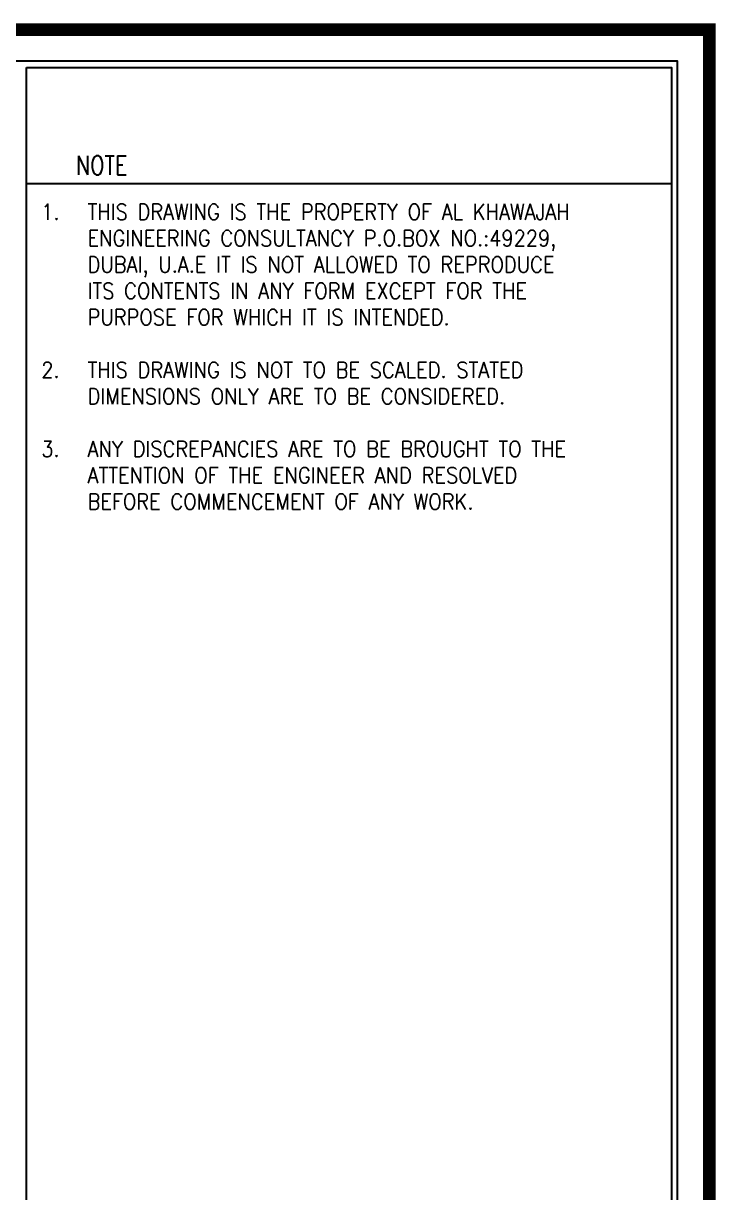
# Model space of a CAD drawing. Extents: x 5706208 to 5786773, y -2031603 to -1909573.
# Drawn here: x 5775786 to 5786773, y -1993134 to -1974573 of the extents above; entities that cross this region are included whole.
import ezdxf

# ---------------------------------------------------------------- set-up
doc = ezdxf.new("R2010")
doc.units = 0
doc.header["$LTSCALE"] = 1000
doc.header["$MEASUREMENT"] = 0
doc.layers.get('0').update_dxf_attribs({"linetype": 'CONTINUOUS'})
doc.styles.add('ROMANS', font='romans.shx', dxfattribs={"width": 0.9})

# ---------------------------------------------------------------- blocks, each defined once
blk = doc.blocks.new('TLB-A1MM-DB')
at = {"color": 3, "linetype": 'Continuous'}
blk.add_line((35357.47, 19064.04), (35357.47, 19618.46), dxfattribs=at)
at = {"color": 7, "linetype": 'Continuous', "const_width": 2}
blk.add_lwpolyline([(34664.47, 19058.04), (35465.47, 19058.04), (35465.47, 19624.46), (34664.47, 19624.46)], close=True, dxfattribs=at)
at = {"color": 3, "linetype": 'Continuous'}
blk.add_lwpolyline([(34669.47, 19063.04), (35460.47, 19063.04), (35460.47, 19619.46), (34669.47, 19619.46)], close=True, dxfattribs=at)
blk.add_lwpolyline([(35357.47, 19618.46), (35459.47, 19618.46), (35459.47, 19064.04), (35357.47, 19064.04)], dxfattribs=at)

msp = doc.modelspace()

# ---------------------------------------------------------------- linework, layer by layer
at = {"color": 3, "linetype": 'Continuous'}
msp.add_line((5775836.6, -1977113.8), (5786070.2, -1977113.8), dxfattribs=at)

# ---------------------------------------------------------------- block references
at = {"linetype": 'Continuous', "xscale": 100.3297328334302, "yscale": 100.3297328334529, "zscale": 100.3297328334529}
msp.add_blockref('TLB-A1MM-DB', (2228430.7, -3943590.3), dxfattribs=at)

# ---------------------------------------------------------------- texts
at = {"color": 3, "style": 'ROMANS', "width": 0.8}
msp.add_text('NOTE', height=300.99, dxfattribs=at).set_placement((5776620.7, -1976976.2))
at = {"color": 3, "linetype": 'Continuous', "insert": (5776070.3, -1977439.9), "char_height": 250.824, "width": 9693.702, "attachment_point": 1, "style": 'ROMANS'}
msp.add_mtext('\\pi-734.99054,l734.99054,t734.99054;1. ^ITHIS DRAWING IS THE PROPERTY OF AL KHAWAJAH \\P\\pi0,t7.34991;ENGINEERING CONSULTANCY P.O.BOX NO.:49229, \\PDUBAI, U.A.E IT IS NOT ALLOWED TO REPRODUCE \\PITS CONTENTS IN ANY FORM EXCEPT FOR THE \\PPURPOSE FOR WHICH IT IS INTENDED. \\P\\pi-734.99054;\\P\\pt734.99054;2. ^ITHIS DRAWING IS NOT TO BE SCALED. STATED \\P\\pi0,t7.34991;DIMENSIONS ONLY ARE TO BE CONSIDERED. \\P\\pi-734.99054;\\P\\pt734.99054;3. ^IANY DISCREPANCIES ARE TO BE BROUGHT TO THE \\P\\pi0,t7.34991;ATTENTION OF THE ENGINEER AND RESOLVED \\PBEFORE COMMENCEMENT OF ANY WORK.', dxfattribs=at)

doc.saveas('drawing.dxf')
